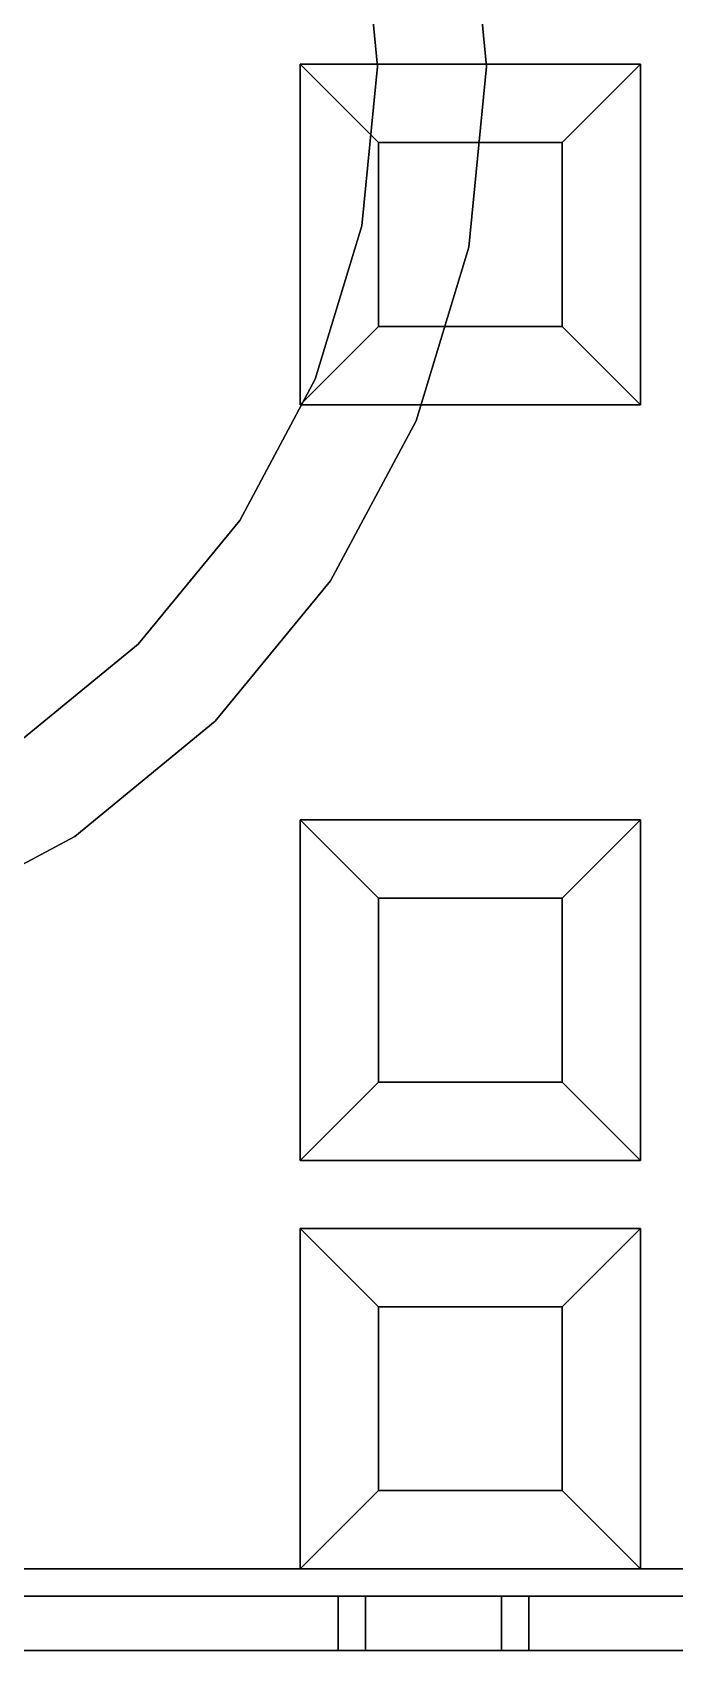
# Model space of a CAD drawing. Header units: millimetres. Extents: x -470 to 15420, y -470 to 3920.
# Drawn here: x 14567 to 14802, y -20 to 574 of the extents above; entities that cross this region are included whole.
import ezdxf

# ---------------------------------------------------------------- set-up
doc = ezdxf.new("R2010")
doc.units = ezdxf.units.MM
for name, color, linetype in [('MANHOLES', 4, 'Continuous'), ('TANK_MODULE', 8, 'Continuous'), ('TANK_SIDE_PLATE', 9, 'Continuous')]:
    doc.layers.add(name, color=color, linetype=linetype)

# ---------------------------------------------------------------- blocks, each defined once
blk = doc.blocks.new('HALF_CUBE')
at = {"layer": 'TANK_MODULE'}
for points, invisible_edges in [([(290, 12.5, 40), (137.5, 12.5, 40), (137.5, -12.5, 40)], 15), ([(290, 12.5, 40), (137.5, -12.5, 40), (290, -12.5, 40)], 15), ([(137.5, 12.5), (290, 12.5), (290, -12.5)], 15), ([(137.5, 12.5), (290, -12.5), (137.5, -12.5)], 15), ([(290, 12.5, 40), (290, -12.5, 40), (415, 12.5, 40)], 7), ([(415, 12.5, 40), (290, -12.5, 40), (415, -12.5, 40)], 13), ([(415, 12.5), (415, -12.5), (290, 12.5)], 7), ([(290, 12.5), (415, -12.5), (290, -12.5)], 13), ([(415, -12.5, 40), (440, -12.5, 40), (440, 12.5, 40)], 15), ([(415, -12.5, 40), (440, 12.5, 40), (415, 12.5, 40)], 15), ([(415, 12.5), (440, 12.5), (440, -12.5)], 15), ([(415, 12.5), (440, -12.5), (415, -12.5)], 15), ([(290, -12.5, 40), (137.5, -12.5, 40), (137.5, -137.5, 40)], 13), ([(290, -12.5, 40), (137.5, -137.5, 40), (290, -137.5, 40)], 7), ([(137.5, -12.5), (290, -12.5), (290, -137.5)], 13), ([(137.5, -12.5), (290, -137.5), (137.5, -137.5)], 7), ([(290, -12.5), (415, -12.5), (290, -12.5, 40)], 6), ([(290, -12.5, 40), (415, -12.5), (415, -12.5, 40)], 5), ([(290, -137.5), (290, -12.5), (290, -137.5, 40)], 6), ([(290, -137.5, 40), (290, -12.5), (290, -12.5, 40)], 5), ([(290, -137.5, 40), (290, -12.5, 40), (415, -137.5, 40)], 6), ([(415, -137.5, 40), (290, -12.5, 40), (415, -12.5, 40)], 5), ([(290, -137.5, 40), (318.75, -41.25, 390), (290, -12.5, 40)], 5), ([(318.75, -41.25, 390), (386.25, -41.25, 390), (290, -12.5, 40)], 6), ([(290, -12.5, 40), (386.25, -41.25, 390), (415, -12.5, 40)], 5), ([(386.25, -41.25, 390), (386.25, -108.75, 390), (415, -12.5, 40)], 6), ([(415, -12.5, 40), (386.25, -108.75, 390), (415, -137.5, 40)], 5), ([(415, -12.5), (415, -137.5), (415, -12.5, 40)], 6), ([(415, -12.5, 40), (415, -137.5), (415, -137.5, 40)], 5), ([(415, -137.5, 40), (440, -137.5, 40), (440, -12.5, 40)], 13), ([(415, -137.5, 40), (440, -12.5, 40), (415, -12.5, 40)], 7), ([(415, -12.5), (440, -12.5), (440, -137.5)], 13), ([(415, -12.5), (440, -137.5), (415, -137.5)], 7), ([(318.75, -108.75, 390), (318.75, -41.25, 390), (290, -137.5, 40)], 6), ([(386.25, -108.75, 390), (386.25, -41.25, 390), (318.75, -108.75, 390)], 6), ([(318.75, -108.75, 390), (386.25, -41.25, 390), (318.75, -41.25, 390)], 5), ([(415, -137.5, 40), (318.75, -108.75, 390), (290, -137.5, 40)], 5), ([(386.25, -108.75, 390), (318.75, -108.75, 390), (415, -137.5, 40)], 6), ([(290, -137.5, 40), (137.5, -137.5, 40), (137.5, -290, 40)], 15), ([(290, -137.5, 40), (137.5, -290, 40), (290, -290, 40)], 15), ([(137.5, -137.5), (290, -137.5), (290, -290)], 15), ([(137.5, -137.5), (290, -290), (137.5, -290)], 15), ([(415, -137.5), (290, -137.5), (415, -137.5, 40)], 6), ([(415, -137.5, 40), (290, -137.5), (290, -137.5, 40)], 5), ([(415, -290, 40), (415, -137.5, 40), (290, -290, 40)], 7), ([(290, -290, 40), (415, -137.5, 40), (290, -137.5, 40)], 13), ([(290, -290), (290, -137.5), (415, -290)], 7), ([(415, -290), (290, -137.5), (415, -137.5)], 13), ([(415, -290, 40), (440, -290, 40), (440, -137.5, 40)], 15), ([(415, -290, 40), (440, -137.5, 40), (415, -137.5, 40)], 15), ([(415, -137.5), (440, -137.5), (440, -290)], 15), ([(415, -137.5), (440, -290), (415, -290)], 15), ([(290, -290, 40), (137.5, -290, 40), (137.5, -415, 40)], 13), ([(290, -290, 40), (137.5, -415, 40), (290, -415, 40)], 7), ([(137.5, -290), (290, -290), (290, -415)], 13), ([(137.5, -290), (290, -415), (137.5, -415)], 7), ([(290, -415), (290, -290), (290, -415, 40)], 6), ([(290, -415, 40), (290, -290), (290, -290, 40)], 5), ([(290, -290), (415, -290), (290, -290, 40)], 6), ([(290, -290, 40), (415, -290), (415, -290, 40)], 5), ([(290, -415, 40), (290, -290, 40), (415, -415, 40)], 6), ([(415, -415, 40), (290, -290, 40), (415, -290, 40)], 5), ([(290, -415, 40), (318.75, -318.75, 390), (290, -290, 40)], 5), ([(318.75, -318.75, 390), (386.25, -318.75, 390), (290, -290, 40)], 6), ([(290, -290, 40), (386.25, -318.75, 390), (415, -290, 40)], 5), ([(386.25, -318.75, 390), (386.25, -386.25, 390), (415, -290, 40)], 6), ([(415, -290, 40), (386.25, -386.25, 390), (415, -415, 40)], 5), ([(415, -290), (415, -415), (415, -290, 40)], 6), ([(415, -290, 40), (415, -415), (415, -415, 40)], 5), ([(440, -415, 40), (440, -290, 40), (415, -415, 40)], 14), ([(415, -415, 40), (440, -290, 40), (415, -290, 40)], 7), ([(415, -290), (440, -290), (440, -415)], 13), ([(415, -290), (440, -415), (415, -415)], 7), ([(318.75, -386.25, 390), (318.75, -318.75, 390), (290, -415, 40)], 6), ([(386.25, -386.25, 390), (386.25, -318.75, 390), (318.75, -386.25, 390)], 6), ([(318.75, -386.25, 390), (386.25, -318.75, 390), (318.75, -318.75, 390)], 5), ([(415, -415, 40), (318.75, -386.25, 390), (290, -415, 40)], 5), ([(386.25, -386.25, 390), (318.75, -386.25, 390), (415, -415, 40)], 6), ([(290, -415, 40), (137.5, -415, 40), (137.5, -440, 40)], 15), ([(290, -415, 40), (137.5, -440, 40), (290, -440, 40)], 15), ([(137.5, -415), (290, -415), (290, -440)], 15), ([(137.5, -415), (290, -440), (137.5, -440)], 15), ([(415, -415), (290, -415), (415, -415, 40)], 6), ([(415, -415, 40), (290, -415), (290, -415, 40)], 5), ([(290, -415, 40), (290, -440, 40), (415, -415, 40)], 7), ([(415, -415, 40), (290, -440, 40), (415, -440, 40)], 13), ([(415, -415), (415, -440), (290, -415)], 7), ([(290, -415), (415, -440), (290, -440)], 13), ([(415, -415, 40), (415, -440, 40), (440, -415, 40)], 15), ([(440, -415, 40), (415, -440, 40), (440, -440, 40)], 15), ([(415, -415), (440, -415), (440, -440)], 15), ([(415, -415), (440, -440), (415, -440)], 15), ([(290, -440, 40), (137.5, -440, 40), (137.5, -565, 40)], 13), ([(290, -440, 40), (137.5, -565, 40), (290, -565, 40)], 5), ([(137.5, -440), (290, -440), (290, -565)], 13), ([(137.5, -440), (290, -565), (137.5, -565)], 5), ([(290, -565), (290, -440), (290, -565, 40)], 6), ([(290, -565, 40), (290, -440), (290, -440, 40)], 5), ([(290, -440), (415, -440), (290, -440, 40)], 6), ([(290, -440, 40), (415, -440), (415, -440, 40)], 5), ([(290, -565, 40), (290, -440, 40), (415, -565, 40)], 6), ([(415, -565, 40), (290, -440, 40), (415, -440, 40)], 5), ([(290, -565, 40), (318.75, -468.75, 390), (290, -440, 40)], 5), ([(318.75, -468.75, 390), (386.25, -468.75, 390), (290, -440, 40)], 6), ([(290, -440, 40), (386.25, -468.75, 390), (415, -440, 40)], 5), ([(386.25, -468.75, 390), (386.25, -536.25, 390), (415, -440, 40)], 6), ([(415, -440, 40), (386.25, -536.25, 390), (415, -565, 40)], 5), ([(415, -440), (415, -565), (415, -440, 40)], 6), ([(415, -440, 40), (415, -565), (415, -565, 40)], 5), ([(415, -440, 40), (415, -565, 40), (440, -440, 40)], 14), ([(440, -440, 40), (415, -565, 40), (440, -565, 40)], 5), ([(415, -440), (440, -440), (440, -565)], 13), ([(415, -440), (440, -565), (415, -565)], 5), ([(318.75, -536.25, 390), (318.75, -468.75, 390), (290, -565, 40)], 6), ([(386.25, -536.25, 390), (386.25, -468.75, 390), (318.75, -536.25, 390)], 6), ([(318.75, -536.25, 390), (386.25, -468.75, 390), (318.75, -468.75, 390)], 5), ([(415, -565, 40), (318.75, -536.25, 390), (290, -565, 40)], 5), ([(386.25, -536.25, 390), (318.75, -536.25, 390), (415, -565, 40)], 6), ([(-565, -565, 40), (-575, -575, 40), (565, -565, 40)], 7), ([(565, -565, 40), (-575, -575, 40), (575, -575, 40)], 13), ([(-575, -575), (-565, -565), (565, -565)], 13), ([(-575, -575), (565, -565), (575, -575)], 7), ([(565, -565), (-565, -565), (565, -565, 40)], 6), ([(565, -565, 40), (-565, -565), (-565, -565, 40)], 5), ([(137.5, -565), (290, -565), (137.5, -565, 40)], 6), ([(137.5, -565, 40), (290, -565), (290, -565, 40)], 5), ([(415, -565), (440, -565), (415, -565, 40)], 6), ([(415, -565, 40), (440, -565), (440, -565, 40)], 5), ([(-575, -575), (575, -575), (-575, -575, 40)], 6), ([(-575, -575, 40), (575, -575), (575, -575, 40)], 5)]:
    blk.add_3dface(points, dxfattribs=dict(at, invisible_edges=invisible_edges))
blk = doc.blocks.new('HALF_CUBE_UP')
at = {"layer": 'TANK_MODULE'}
for points, invisible_edges in [([(290, -12.5, 350), (137.5, -12.5, 350), (137.5, 12.5, 350)], 15), ([(290, -12.5, 350), (137.5, 12.5, 350), (290, 12.5, 350)], 15), ([(137.5, -12.5, 390), (290, -12.5, 390), (290, 12.5, 390)], 15), ([(137.5, -12.5, 390), (290, 12.5, 390), (137.5, 12.5, 390)], 15), ([(290, -12.5, 350), (290, 12.5, 350), (415, -12.5, 350)], 7), ([(415, -12.5, 350), (290, 12.5, 350), (415, 12.5, 350)], 13), ([(415, -12.5, 390), (415, 12.5, 390), (290, -12.5, 390)], 7), ([(290, -12.5, 390), (415, 12.5, 390), (290, 12.5, 390)], 13), ([(415, 12.5, 350), (440, 12.5, 350), (440, -12.5, 350)], 15), ([(415, 12.5, 350), (440, -12.5, 350), (415, -12.5, 350)], 15), ([(415, -12.5, 390), (440, -12.5, 390), (440, 12.5, 390)], 15), ([(415, -12.5, 390), (440, 12.5, 390), (415, 12.5, 390)], 15), ([(290, -137.5, 350), (137.5, -137.5, 350), (137.5, -12.5, 350)], 13), ([(290, -137.5, 350), (137.5, -12.5, 350), (290, -12.5, 350)], 7), ([(137.5, -137.5, 390), (290, -137.5, 390), (290, -12.5, 390)], 13), ([(137.5, -137.5, 390), (290, -12.5, 390), (137.5, -12.5, 390)], 7), ([(415, -12.5, 390), (290, -12.5, 390), (415, -12.5, 350)], 6), ([(415, -12.5, 350), (290, -12.5, 390), (290, -12.5, 350)], 5), ([(290, -12.5, 390), (290, -137.5, 390), (290, -12.5, 350)], 6), ([(290, -12.5, 350), (290, -137.5, 390), (290, -137.5, 350)], 5), ([(290, -12.5, 350), (290, -137.5, 350), (415, -12.5, 350)], 6), ([(415, -12.5, 350), (290, -137.5, 350), (415, -137.5, 350)], 5), ([(415, -12.5, 350), (318.75, -41.25), (290, -12.5, 350)], 5), ([(318.75, -41.25), (318.75, -108.75), (290, -12.5, 350)], 6), ([(290, -12.5, 350), (318.75, -108.75), (290, -137.5, 350)], 5), ([(386.25, -41.25), (318.75, -41.25), (415, -12.5, 350)], 6), ([(415, -137.5, 350), (386.25, -41.25), (415, -12.5, 350)], 5), ([(415, -137.5, 390), (415, -12.5, 390), (415, -137.5, 350)], 6), ([(415, -137.5, 350), (415, -12.5, 390), (415, -12.5, 350)], 5), ([(415, -12.5, 350), (440, -12.5, 350), (440, -137.5, 350)], 13), ([(415, -12.5, 350), (440, -137.5, 350), (415, -137.5, 350)], 7), ([(415, -137.5, 390), (440, -137.5, 390), (440, -12.5, 390)], 13), ([(415, -137.5, 390), (440, -12.5, 390), (415, -12.5, 390)], 7), ([(386.25, -41.25), (386.25, -108.75), (318.75, -41.25)], 6), ([(318.75, -41.25), (386.25, -108.75), (318.75, -108.75)], 5), ([(386.25, -108.75), (386.25, -41.25), (415, -137.5, 350)], 6), ([(318.75, -108.75), (386.25, -108.75), (290, -137.5, 350)], 6), ([(290, -137.5, 350), (386.25, -108.75), (415, -137.5, 350)], 5), ([(290, -290, 350), (137.5, -290, 350), (137.5, -137.5, 350)], 15), ([(290, -290, 350), (137.5, -137.5, 350), (290, -137.5, 350)], 15), ([(137.5, -290, 390), (290, -290, 390), (290, -137.5, 390)], 15), ([(137.5, -290, 390), (290, -137.5, 390), (137.5, -137.5, 390)], 15), ([(290, -137.5, 390), (415, -137.5, 390), (290, -137.5, 350)], 6), ([(290, -137.5, 350), (415, -137.5, 390), (415, -137.5, 350)], 5), ([(415, -137.5, 350), (415, -290, 350), (290, -137.5, 350)], 7), ([(290, -137.5, 350), (415, -290, 350), (290, -290, 350)], 13), ([(290, -137.5, 390), (290, -290, 390), (415, -137.5, 390)], 7), ([(415, -137.5, 390), (290, -290, 390), (415, -290, 390)], 13), ([(415, -137.5, 350), (440, -137.5, 350), (440, -290, 350)], 15), ([(415, -137.5, 350), (440, -290, 350), (415, -290, 350)], 15), ([(415, -290, 390), (440, -290, 390), (440, -137.5, 390)], 15), ([(415, -290, 390), (440, -137.5, 390), (415, -137.5, 390)], 15), ([(290, -415, 350), (137.5, -415, 350), (137.5, -290, 350)], 13), ([(290, -415, 350), (137.5, -290, 350), (290, -290, 350)], 7), ([(137.5, -415, 390), (290, -415, 390), (290, -290, 390)], 13), ([(137.5, -415, 390), (290, -290, 390), (137.5, -290, 390)], 7), ([(415, -290, 390), (290, -290, 390), (415, -290, 350)], 6), ([(415, -290, 350), (290, -290, 390), (290, -290, 350)], 5), ([(290, -290, 390), (290, -415, 390), (290, -290, 350)], 6), ([(290, -290, 350), (290, -415, 390), (290, -415, 350)], 5), ([(290, -290, 350), (290, -415, 350), (415, -290, 350)], 6), ([(415, -290, 350), (290, -415, 350), (415, -415, 350)], 5), ([(415, -290, 350), (318.75, -318.75), (290, -290, 350)], 5), ([(318.75, -318.75), (318.75, -386.25), (290, -290, 350)], 6), ([(290, -290, 350), (318.75, -386.25), (290, -415, 350)], 5), ([(386.25, -318.75), (318.75, -318.75), (415, -290, 350)], 6), ([(415, -415, 350), (386.25, -318.75), (415, -290, 350)], 5), ([(415, -415, 390), (415, -290, 390), (415, -415, 350)], 6), ([(415, -415, 350), (415, -290, 390), (415, -290, 350)], 5), ([(415, -290, 350), (440, -290, 350), (440, -415, 350)], 13), ([(415, -290, 350), (440, -415, 350), (415, -415, 350)], 7), ([(440, -415, 390), (440, -290, 390), (415, -415, 390)], 14), ([(415, -415, 390), (440, -290, 390), (415, -290, 390)], 7), ([(386.25, -318.75), (386.25, -386.25), (318.75, -318.75)], 6), ([(318.75, -318.75), (386.25, -386.25), (318.75, -386.25)], 5), ([(386.25, -386.25), (386.25, -318.75), (415, -415, 350)], 6), ([(318.75, -386.25), (386.25, -386.25), (290, -415, 350)], 6), ([(290, -415, 350), (386.25, -386.25), (415, -415, 350)], 5), ([(290, -440, 350), (137.5, -440, 350), (137.5, -415, 350)], 15), ([(290, -440, 350), (137.5, -415, 350), (290, -415, 350)], 15), ([(137.5, -440, 390), (290, -440, 390), (290, -415, 390)], 15), ([(137.5, -440, 390), (290, -415, 390), (137.5, -415, 390)], 15), ([(290, -415, 390), (415, -415, 390), (290, -415, 350)], 6), ([(290, -415, 350), (415, -415, 390), (415, -415, 350)], 5), ([(415, -415, 350), (415, -440, 350), (290, -415, 350)], 7), ([(290, -415, 350), (415, -440, 350), (290, -440, 350)], 13), ([(290, -415, 390), (290, -440, 390), (415, -415, 390)], 7), ([(415, -415, 390), (290, -440, 390), (415, -440, 390)], 13), ([(415, -415, 350), (440, -415, 350), (440, -440, 350)], 15), ([(415, -415, 350), (440, -440, 350), (415, -440, 350)], 15), ([(415, -415, 390), (415, -440, 390), (440, -415, 390)], 15), ([(440, -415, 390), (415, -440, 390), (440, -440, 390)], 15), ([(137.5, -565, 350), (137.5, -440, 350), (290, -565, 350)], 6), ([(290, -565, 350), (137.5, -440, 350), (290, -440, 350)], 7), ([(137.5, -565, 390), (290, -440, 390), (137.5, -440, 390)], 7), ([(137.5, -565, 390), (290, -565, 390), (290, -440, 390)], 12), ([(415, -440, 390), (290, -440, 390), (415, -440, 350)], 6), ([(415, -440, 350), (290, -440, 390), (290, -440, 350)], 5), ([(290, -440, 390), (290, -565, 390), (290, -440, 350)], 6), ([(290, -440, 350), (290, -565, 390), (290, -565, 350)], 5), ([(290, -440, 350), (290, -565, 350), (415, -440, 350)], 6), ([(415, -440, 350), (290, -565, 350), (415, -565, 350)], 5), ([(415, -440, 350), (318.75, -468.75), (290, -440, 350)], 5), ([(318.75, -468.75), (318.75, -536.25), (290, -440, 350)], 6), ([(290, -440, 350), (318.75, -536.25), (290, -565, 350)], 5), ([(386.25, -468.75), (318.75, -468.75), (415, -440, 350)], 6), ([(415, -565, 350), (386.25, -468.75), (415, -440, 350)], 5), ([(415, -565, 390), (415, -440, 390), (415, -565, 350)], 6), ([(415, -565, 350), (415, -440, 390), (415, -440, 350)], 5), ([(415, -440, 350), (440, -440, 350), (440, -565, 350)], 13), ([(415, -440, 350), (440, -565, 350), (415, -565, 350)], 5), ([(415, -440, 390), (415, -565, 390), (440, -440, 390)], 14), ([(440, -440, 390), (415, -565, 390), (440, -565, 390)], 5), ([(386.25, -468.75), (386.25, -536.25), (318.75, -468.75)], 6), ([(318.75, -468.75), (386.25, -536.25), (318.75, -536.25)], 5), ([(386.25, -536.25), (386.25, -468.75), (415, -565, 350)], 6), ([(318.75, -536.25), (386.25, -536.25), (290, -565, 350)], 6), ([(290, -565, 350), (386.25, -536.25), (415, -565, 350)], 5), ([(565, -565, 350), (-575, -575, 350), (-565, -565, 350)], 7), ([(-575, -575, 350), (565, -565, 350), (575, -575, 350)], 7), ([(-565, -565, 390), (-575, -575, 390), (565, -565, 390)], 7), ([(565, -565, 390), (-575, -575, 390), (575, -575, 390)], 13), ([(-565, -565, 390), (565, -565, 390), (-565, -565, 350)], 6), ([(-565, -565, 350), (565, -565, 390), (565, -565, 350)], 5), ([(290, -565, 390), (137.5, -565, 390), (290, -565, 350)], 6), ([(290, -565, 350), (137.5, -565, 390), (137.5, -565, 350)], 5), ([(440, -565, 390), (415, -565, 390), (440, -565, 350)], 6), ([(440, -565, 350), (415, -565, 390), (415, -565, 350)], 5), ([(575, -575, 390), (-575, -575, 390), (575, -575, 350)], 6), ([(575, -575, 350), (-575, -575, 390), (-575, -575, 350)], 5)]:
    blk.add_3dface(points, dxfattribs=dict(at, invisible_edges=invisible_edges))
blk = doc.blocks.new('SIDE_PLATE')
at = {"layer": 'TANK_SIDE_PLATE'}
for points, invisible_edges in [([(-574, 0), (69, 0, 40), (574, 0)], 7), ([(574, 0, 778), (-69, 0, 738), (-574, 0, 778)], 7), ([(-574, 0), (574, 0), (-574, -20)], 6), ([(-574, -20), (574, 0), (574, -20)], 5), ([(574, 0, 778), (-574, 0, 778), (574, -20, 778)], 6), ([(574, -20, 778), (-574, 0, 778), (-574, -20, 778)], 5), ([(574, 0, 778), (69, 0, 738), (-69, 0, 738)], 13), ([(574, 0), (69, 0, 40), (79, 0, 40)], 15), ([(79, 0, 738), (69, 0, 738), (574, 0, 778)], 15), ([(79, 0, 738), (304, 0, 738), (79, -20, 738)], 6), ([(79, -20, 738), (304, 0, 738), (304, -20, 738)], 5), ([(304, 0, 40), (79, 0, 40), (304, -20, 40)], 6), ([(304, -20, 40), (79, 0, 40), (79, -20, 40)], 5), ([(574, 0), (79, 0, 40), (304, 0, 40)], 13), ([(79, 0, 738), (574, 0, 778), (304, 0, 738)], 7), ([(304, 0, 738), (304, 0, 40), (304, -20, 738)], 6), ([(304, -20, 738), (304, 0, 40), (304, -20, 40)], 5), ([(304, 0, 738), (574, 0, 778), (314, 0, 738)], 15), ([(304, 0, 738), (314, 0, 738), (304, 0, 40)], 7), ([(304, 0, 40), (314, 0, 738), (314, 0, 40)], 13), ([(304, 0, 40), (314, 0, 40), (574, 0)], 15), ([(364, 0, 40), (314, 0, 40), (364, -20, 40)], 6), ([(364, -20, 40), (314, 0, 40), (314, -20, 40)], 5), ([(314, 0, 40), (314, 0, 738), (314, -20, 40)], 6), ([(314, -20, 40), (314, 0, 738), (314, -20, 738)], 5), ([(314, 0, 738), (364, 0, 738), (314, -20, 738)], 6), ([(314, -20, 738), (364, 0, 738), (364, -20, 738)], 5), ([(574, 0), (314, 0, 40), (364, 0, 40)], 13), ([(574, 0, 778), (364, 0, 738), (314, 0, 738)], 13), ([(364, 0, 738), (364, 0, 40), (364, -20, 738)], 6), ([(364, -20, 738), (364, 0, 40), (364, -20, 40)], 5), ([(574, 0), (364, 0, 40), (374, 0, 40)], 15), ([(374, 0, 40), (364, 0, 40), (374, 0, 738)], 7), ([(374, 0, 738), (364, 0, 40), (364, 0, 738)], 13), ([(374, 0, 738), (364, 0, 738), (574, 0, 778)], 15), ([(474, 0, 40), (374, 0, 40), (474, -20, 40)], 6), ([(474, -20, 40), (374, 0, 40), (374, -20, 40)], 5), ([(374, 0, 40), (374, 0, 738), (374, -20, 40)], 6), ([(374, -20, 40), (374, 0, 738), (374, -20, 738)], 5), ([(374, 0, 738), (474, 0, 738), (374, -20, 738)], 6), ([(374, -20, 738), (474, 0, 738), (474, -20, 738)], 5), ([(474, 0, 738), (374, 0, 738), (574, 0, 778)], 14), ([(374, 0, 40), (474, 0, 40), (574, 0)], 14), ([(-574, -20, 778), (69, -20, 738), (574, -20, 778)], 7), ([(-574, -20), (574, -20), (-69, -20, 40)], 14), ([(-69, -20, 40), (574, -20), (69, -20, 40)], 7), ([(69, -20, 40), (574, -20), (79, -20, 40)], 15), ([(69, -20, 738), (79, -20, 738), (574, -20, 778)], 15), ([(574, -20, 778), (79, -20, 738), (304, -20, 738)], 13), ([(574, -20), (304, -20, 40), (79, -20, 40)], 13), ([(574, -20, 778), (304, -20, 738), (314, -20, 738)], 15), ([(314, -20, 738), (304, -20, 738), (314, -20, 40)], 7), ([(314, -20, 40), (304, -20, 738), (304, -20, 40)], 13), ([(314, -20, 40), (304, -20, 40), (574, -20)], 15), ([(364, -20, 40), (314, -20, 40), (574, -20)], 14), ([(314, -20, 738), (364, -20, 738), (574, -20, 778)], 14), ([(364, -20, 40), (374, -20, 40), (364, -20, 738)], 7), ([(364, -20, 738), (374, -20, 40), (374, -20, 738)], 13), ([(364, -20, 738), (374, -20, 738), (574, -20, 778)], 15), ([(574, -20), (374, -20, 40), (364, -20, 40)], 15), ([(574, -20, 778), (374, -20, 738), (474, -20, 738)], 13), ([(574, -20), (474, -20, 40), (374, -20, 40)], 13)]:
    blk.add_3dface(points, dxfattribs=dict(at, invisible_edges=invisible_edges))
blk = doc.blocks.new('MANHOLE_circle_600x600_1440')
at = {"layer": 'MANHOLES'}
for points, invisible_edges in [([(0, 0, 1340), (188.89, 282.7, 1340), (130.11, 314.12, 1340)], 13), ([(0, 0, 1440), (188.89, 282.7, 1440), (130.11, 314.12, 1440)], 13), ([(0, 0, 1340), (240.42, 240.42, 1340), (188.89, 282.7, 1340)], 13), ([(0, 0, 1440), (240.42, 240.42, 1440), (188.89, 282.7, 1440)], 13), ([(0, 0), (212.13, 212.13), (166.67, 249.44)], 13), ([(0, 0, 1340), (212.13, 212.13, 1340), (166.67, 249.44, 1340)], 13), ([(0, 0, 1340), (282.7, 188.89, 1340), (240.42, 240.42, 1340)], 13), ([(0, 0, 1440), (282.7, 188.89, 1440), (240.42, 240.42, 1440)], 13), ([(0, 0), (249.44, 166.67), (212.13, 212.13)], 13), ([(0, 0, 1340), (249.44, 166.67, 1340), (212.13, 212.13, 1340)], 13), ([(0, 0, 1340), (314.12, 130.11, 1340), (282.7, 188.89, 1340)], 13), ([(0, 0, 1440), (314.12, 130.11, 1440), (282.7, 188.89, 1440)], 13), ([(0, 0), (277.16, 114.81), (249.44, 166.67)], 13), ([(0, 0, 1340), (277.16, 114.81, 1340), (249.44, 166.67, 1340)], 13), ([(0, 0, 1340), (333.47, 66.33, 1340), (314.12, 130.11, 1340)], 13), ([(0, 0, 1440), (333.47, 66.33, 1440), (314.12, 130.11, 1440)], 13), ([(0, 0), (294.24, 58.53), (277.16, 114.81)], 13), ([(0, 0, 1340), (294.24, 58.53, 1340), (277.16, 114.81, 1340)], 13), ([(0, 0, 1340), (340, 0, 1340), (333.47, 66.33, 1340)], 13), ([(0, 0, 1440), (340, 0, 1440), (333.47, 66.33, 1440)], 13), ([(340, 0, 1340), (333.47, 66.33, 1340), (333.47, 66.33, 1440), (340, 0, 1440)], 10), ([(0, 0), (300, 0), (294.24, 58.53)], 13), ([(0, 0, 1340), (300, 0, 1340), (294.24, 58.53, 1340)], 13), ([(300, 0), (294.24, 58.53), (294.24, 58.53, 1340), (300, 0, 1340)], 10), ([(0, 0), (166.67, -249.44), (212.13, -212.13)], 13), ([(0, 0), (212.13, -212.13), (249.44, -166.67)], 13), ([(0, 0), (249.44, -166.67), (277.16, -114.81)], 13), ([(0, 0), (277.16, -114.81), (294.24, -58.53)], 13), ([(0, 0), (294.24, -58.53), (300, 0)], 13), ([(0, 0, 1340), (166.67, -249.44, 1340), (212.13, -212.13, 1340)], 13), ([(0, 0, 1340), (212.13, -212.13, 1340), (249.44, -166.67, 1340)], 13), ([(0, 0, 1340), (249.44, -166.67, 1340), (277.16, -114.81, 1340)], 13), ([(0, 0, 1340), (277.16, -114.81, 1340), (294.24, -58.53, 1340)], 13), ([(0, 0, 1340), (294.24, -58.53, 1340), (300, 0, 1340)], 13), ([(0, 0, 1340), (333.47, -66.33, 1340), (340, 0, 1340)], 13), ([(0, 0, 1440), (333.47, -66.33, 1440), (340, 0, 1440)], 13), ([(294.24, -58.53), (300, 0), (300, 0, 1340), (294.24, -58.53, 1340)], 10), ([(333.47, -66.33, 1340), (340, 0, 1340), (340, 0, 1440), (333.47, -66.33, 1440)], 10), ([(0, 0, 1340), (130.11, -314.12, 1340), (188.89, -282.7, 1340)], 13), ([(0, 0, 1340), (188.89, -282.7, 1340), (240.42, -240.42, 1340)], 13), ([(0, 0, 1340), (240.42, -240.42, 1340), (282.7, -188.89, 1340)], 13), ([(0, 0, 1340), (282.7, -188.89, 1340), (314.12, -130.11, 1340)], 13), ([(0, 0, 1340), (314.12, -130.11, 1340), (333.47, -66.33, 1340)], 13), ([(0, 0, 1440), (130.11, -314.12, 1440), (188.89, -282.7, 1440)], 13), ([(0, 0, 1440), (188.89, -282.7, 1440), (240.42, -240.42, 1440)], 13), ([(0, 0, 1440), (240.42, -240.42, 1440), (282.7, -188.89, 1440)], 13), ([(0, 0, 1440), (282.7, -188.89, 1440), (314.12, -130.11, 1440)], 13), ([(0, 0, 1440), (314.12, -130.11, 1440), (333.47, -66.33, 1440)], 13), ([(277.16, -114.81), (294.24, -58.53), (294.24, -58.53, 1340), (277.16, -114.81, 1340)], 10), ([(314.12, -130.11, 1340), (333.47, -66.33, 1340), (333.47, -66.33, 1440), (314.12, -130.11, 1440)], 10), ([(249.44, -166.67), (277.16, -114.81), (277.16, -114.81, 1340), (249.44, -166.67, 1340)], 10), ([(282.7, -188.89, 1340), (314.12, -130.11, 1340), (314.12, -130.11, 1440), (282.7, -188.89, 1440)], 10), ([(212.13, -212.13), (249.44, -166.67), (249.44, -166.67, 1340), (212.13, -212.13, 1340)], 10), ([(240.42, -240.42, 1340), (282.7, -188.89, 1340), (282.7, -188.89, 1440), (240.42, -240.42, 1440)], 10), ([(166.67, -249.44), (212.13, -212.13), (212.13, -212.13, 1340), (166.67, -249.44, 1340)], 10), ([(188.89, -282.7, 1340), (240.42, -240.42, 1340), (240.42, -240.42, 1440), (188.89, -282.7, 1440)], 10), ([(130.11, -314.12, 1340), (188.89, -282.7, 1340), (188.89, -282.7, 1440), (130.11, -314.12, 1440)], 10)]:
    blk.add_3dface(points, dxfattribs=dict(at, invisible_edges=invisible_edges))

msp = doc.modelspace()

# ---------------------------------------------------------------- block references
at = {"layer": 'MANHOLES'}
msp.add_blockref('MANHOLE_circle_600x600_1440', (14393.46, 561.67, 1560), dxfattribs=at)
at = {"layer": 'TANK_MODULE'}
for name, p in [('HALF_CUBE', (14375, 575)), ('HALF_CUBE_UP', (14375, 575, 390)), ('HALF_CUBE', (14375, 575, 780)), ('HALF_CUBE_UP', (14375, 575, 1170))]:
    msp.add_blockref(name, p, dxfattribs=at)
at = {"layer": 'TANK_SIDE_PLATE'}
for p in [(14375, 0), (14375, 0, 780)]:
    msp.add_blockref('SIDE_PLATE', p, dxfattribs=at)

doc.saveas('drawing.dxf')
